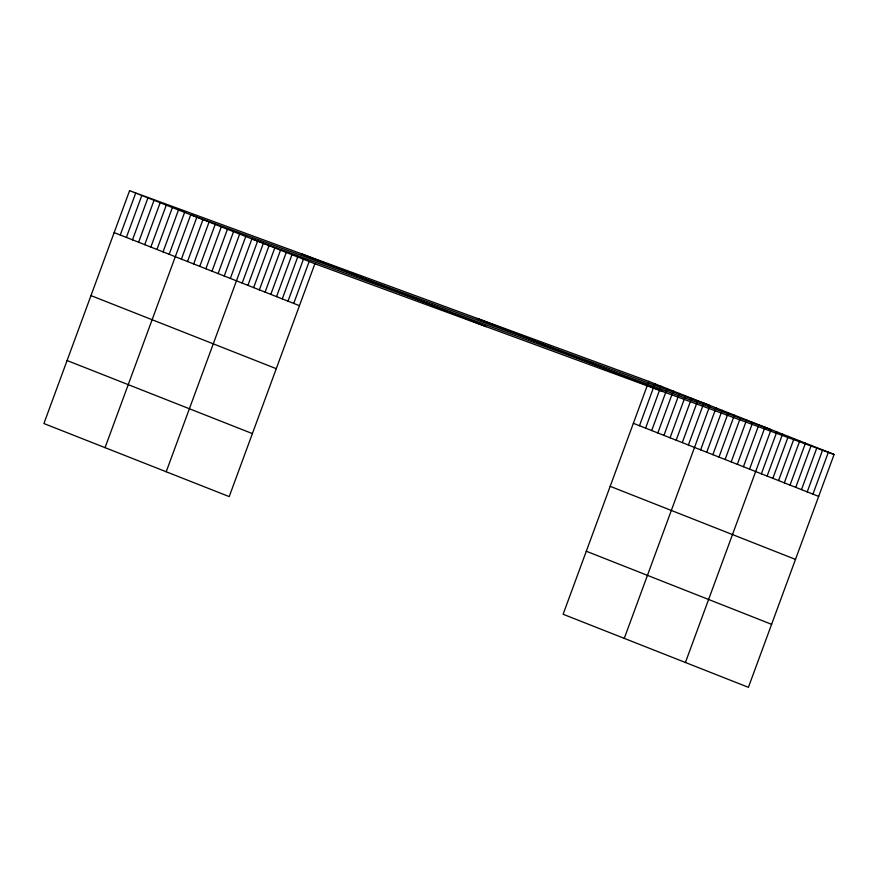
<?xml version="1.0" encoding="UTF-8"?>
<svg xmlns="http://www.w3.org/2000/svg" width="878" height="878" viewBox="0 0 878 878"><rect width="100%" height="100%" fill="white"/><g stroke="black" fill="none" stroke-linecap="round" stroke-linejoin="round"><path stroke-width="1.32" d="M129.582 190.669L43.9 423.536L229.213 496.608L314.884 263.74L129.582 190.669L648.787 381.392L834.1 454.464L748.418 687.331L563.116 614.26L648.787 381.392M120.264 235.008L135.695 193.083M126.377 237.422L141.808 195.487M132.501 239.837L147.921 197.901M138.614 242.24L154.034 200.316M144.727 244.655L160.158 202.73M150.84 247.069L166.271 205.134M156.953 249.473L172.384 207.548M163.078 251.887L178.497 209.963M169.191 254.302L184.61 212.366M105.053 447.648L190.735 214.781L709.94 405.504L624.269 638.372M181.417 259.12L196.848 217.195M187.53 261.534L202.961 219.61M193.654 263.949L209.074 222.013M199.767 266.363L215.187 224.428M205.88 268.767L221.311 226.842M211.993 271.181L227.424 229.257M218.106 273.596L233.537 231.66M224.23 276.01L239.65 234.075M230.343 278.414L245.763 236.489M166.205 471.76L251.887 238.904L771.093 429.616L685.422 662.484M242.185 283.089L257.616 241.154M247.914 285.35L263.334 243.415M253.643 287.6L269.063 245.675M259.372 289.861L274.792 247.936M265.09 292.122L280.521 250.197M270.819 294.382L286.25 252.447M276.548 296.643L291.979 254.708M282.277 298.904L297.708 256.969M288.006 301.154L303.437 259.229M293.735 303.415L309.166 261.49M639.48 425.731L654.9 383.796M645.593 428.146L661.024 386.21M651.706 430.549L667.137 388.625M657.82 432.964L673.25 391.039M663.944 435.378L679.363 393.443M670.057 437.793L685.477 395.857M676.17 440.196L691.601 398.272M682.283 442.611L697.714 400.686M688.396 445.025L703.827 403.09M700.633 449.843L716.053 407.919M706.746 452.258L722.177 410.322M712.859 454.672L728.29 412.737M718.972 457.076L734.403 415.151M725.096 459.49L740.516 417.566M731.209 461.905L746.629 419.969M737.322 464.319L752.753 422.384M743.436 466.723L758.866 424.798M749.549 469.137L764.979 427.213M761.391 473.813L776.821 431.877M767.12 476.063L782.55 434.138M772.849 478.323L788.279 436.399M778.577 480.584L794.008 438.66M784.306 482.845L799.737 440.91M790.035 485.106L805.466 443.171M795.764 487.367L811.184 445.431M801.493 489.617L816.913 447.692M807.222 491.878L822.642 449.953M812.94 494.138L828.371 452.203M314.884 263.74L834.1 454.464M477.445 318.451L662.758 391.533M300.913 253.61L486.225 326.682M633.367 423.317L818.669 496.399M114.151 232.593L299.464 305.676M610.177 486.324L795.49 559.407M90.972 295.601L276.274 368.683M586.295 551.241L771.608 624.324M67.079 360.529L252.392 433.6"/></g></svg>
